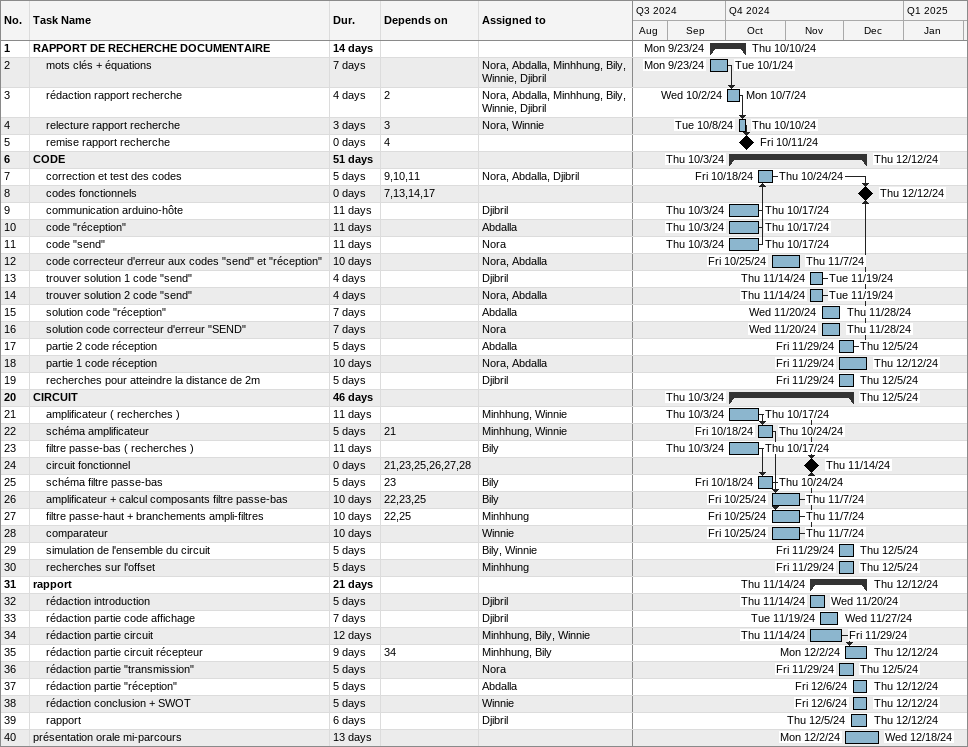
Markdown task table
| ID | Level | Task | Duration | Start | Finish | Predecessors | Resources |
|---|---|---|---|---|---|---|---|
| 1 | 1 | **RAPPORT DE RECHERCHE DOCUMENTAIRE** | 14d | 2024-09-23 | 2024-10-10 |  |  |
| 2 | 2 | mots clés + équations | 7d | 2024-09-23 | 2024-10-01 |  | Nora, Abdalla, Minhhung, Bily, Winnie, Djibril |
| 3 | 2 | rédaction rapport recherche | 4d | 2024-10-02 | 2024-10-07 | 2 | Nora, Abdalla, Minhhung, Bily, Winnie, Djibril |
| 4 | 2 | relecture rapport recherche | 3d | 2024-10-08 | 2024-10-10 | 3 | Nora, Winnie |
| 5 | 2 | remise rapport recherche | 0d | 2024-10-11 | 2024-10-11 | 4 |  |
| 6 | 1 | **CODE** | 51d | 2024-10-03 | 2024-12-12 |  |  |
| 7 | 2 | correction et test des codes | 5d | 2024-10-18 | 2024-10-24 | 9, 10, 11 | Nora, Abdalla, Djibril |
| 8 | 2 | codes fonctionnels | 0d | 2024-12-12 | 2024-12-12 | 7, 13, 14, 17 |  |
| 9 | 2 | communication arduino-hôte | 11d | 2024-10-03 | 2024-10-17 |  | Djibril |
| 10 | 2 | code "réception" | 11d | 2024-10-03 | 2024-10-17 |  | Abdalla |
| 11 | 2 | code "send" | 11d | 2024-10-03 | 2024-10-17 |  | Nora |
| 12 | 2 | code correcteur d'erreur aux codes "send" et "réception" | 10d | 2024-10-25 | 2024-11-07 |  | Nora, Abdalla |
| 13 | 2 | trouver solution 1 code "send" | 4d | 2024-11-14 | 2024-11-19 |  | Djibril |
| 14 | 2 | trouver solution 2 code "send" | 4d | 2024-11-14 | 2024-11-19 |  | Nora, Abdalla |
| 15 | 2 | solution code "réception" | 7d | 2024-11-20 | 2024-11-28 |  | Abdalla |
| 16 | 2 | solution code correcteur d'erreur "SEND" | 7d | 2024-11-20 | 2024-11-28 |  | Nora |
| 17 | 2 | partie 2 code réception | 5d | 2024-11-29 | 2024-12-05 |  | Abdalla |
| 18 | 2 | partie 1 code réception | 10d | 2024-11-29 | 2024-12-12 |  | Nora, Abdalla |
| 19 | 2 | recherches pour atteindre la distance de 2m | 5d | 2024-11-29 | 2024-12-05 |  | Djibril |
| 20 | 1 | **CIRCUIT** | 46d | 2024-10-03 | 2024-12-05 |  |  |
| 21 | 2 | amplificateur ( recherches ) | 11d | 2024-10-03 | 2024-10-17 |  | Minhhung, Winnie |
| 22 | 2 | schéma amplificateur | 5d | 2024-10-18 | 2024-10-24 | 21 | Minhhung, Winnie |
| 23 | 2 | filtre passe-bas ( recherches ) | 11d | 2024-10-03 | 2024-10-17 |  | Bily |
| 24 | 2 | circuit fonctionnel | 0d | 2024-11-14 | 2024-11-14 | 21, 23, 25, 26, 27, 28 |  |
| 25 | 2 | schéma filtre passe-bas | 5d | 2024-10-18 | 2024-10-24 | 23 | Bily |
| 26 | 2 | amplificateur + calcul composants filtre passe-bas | 10d | 2024-10-25 | 2024-11-07 | 22, 23, 25 | Bily |
| 27 | 2 | filtre passe-haut + branchements ampli-filtres | 10d | 2024-10-25 | 2024-11-07 | 22, 25 | Minhhung |
| 28 | 2 | comparateur | 10d | 2024-10-25 | 2024-11-07 |  | Winnie |
| 29 | 2 | simulation de l'ensemble du circuit | 5d | 2024-11-29 | 2024-12-05 |  | Bily, Winnie |
| 30 | 2 | recherches sur l'offset | 5d | 2024-11-29 | 2024-12-05 |  | Minhhung |
| 31 | 1 | **rapport** | 21d | 2024-11-14 | 2024-12-12 |  |  |
| 32 | 2 | rédaction introduction | 5d | 2024-11-14 | 2024-11-20 |  | Djibril |
| 33 | 2 | rédaction partie code affichage | 7d | 2024-11-19 | 2024-11-27 |  | Djibril |
| 34 | 2 | rédaction partie circuit | 12d | 2024-11-14 | 2024-11-29 |  | Minhhung, Bily, Winnie |
| 35 | 2 | rédaction partie circuit récepteur | 9d | 2024-12-02 | 2024-12-12 | 34 | Minhhung, Bily |
| 36 | 2 | rédaction partie "transmission" | 5d | 2024-11-29 | 2024-12-05 |  | Nora |
| 37 | 2 | rédaction partie "réception" | 5d | 2024-12-06 | 2024-12-12 |  | Abdalla |
| 38 | 2 | rédaction conclusion + SWOT | 5d | 2024-12-06 | 2024-12-12 |  | Winnie |
| 39 | 2 | rapport | 6d | 2024-12-05 | 2024-12-12 |  | Djibril |
| 40 | 1 | présentation orale mi-parcours | 13d | 2024-12-02 | 2024-12-18 |  |  |
